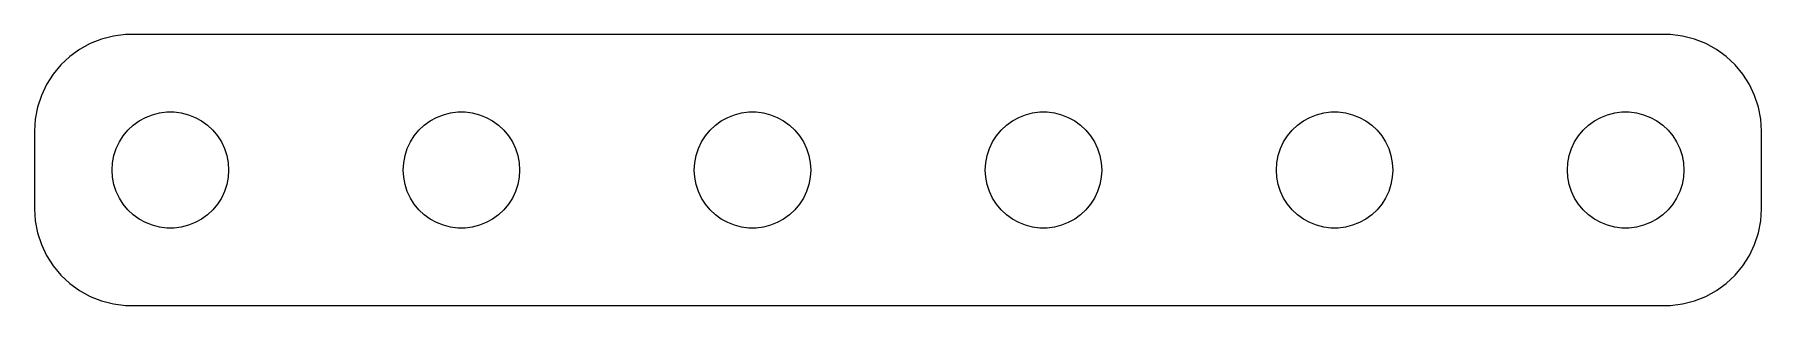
# Model space of a CAD drawing. Header units: metres. Extents: x -44.5 to 44.5, y 17 to 31.
import ezdxf

# ---------------------------------------------------------------- set-up
doc = ezdxf.new("R2010")
doc.units = ezdxf.units.M

msp = doc.modelspace()

# ---------------------------------------------------------------- linework, layer by layer
for p, q in [((-41.6289, 30.5241), (-42.1791, 30.2216)), ((-41.0451, 30.7553), (-41.6289, 30.5241)), ((-40.4369, 30.9114), (-41.0451, 30.7553)), ((-39.8139, 30.9901), (-40.4369, 30.9114)), ((39.8139, 30.9901), (-39.8139, 30.9901)), ((40.4369, 30.9114), (39.8139, 30.9901)), ((41.0451, 30.7553), (40.4369, 30.9114)), ((41.6289, 30.5241), (41.0451, 30.7553)), ((42.1791, 30.2216), (41.6289, 30.5241)), ((-43.1448, 29.4227), (-43.5451, 28.9389)), ((-42.6871, 29.8526), (-43.1448, 29.4227)), ((-42.1791, 30.2216), (-42.6871, 29.8526)), ((42.6871, 29.8526), (42.1791, 30.2216)), ((43.1448, 29.4227), (42.6871, 29.8526)), ((43.5451, 28.9389), (43.1448, 29.4227)), ((-43.5451, 28.9389), (-43.8815, 28.4088)), ((43.8815, 28.4088), (43.5451, 28.9389)), ((-44.1489, 27.8406), (-44.3429, 27.2434)), ((-43.8815, 28.4088), (-44.1489, 27.8406)), ((44.1489, 27.8406), (43.8815, 28.4088)), ((44.3429, 27.2434), (44.1489, 27.8406)), ((-44.3429, 27.2434), (-44.4606, 26.6267)), ((-39.1075, 26.533), (-38.7773, 26.7145)), ((-38.7773, 26.7145), (-38.427, 26.8532)), ((-38.427, 26.8532), (-38.0621, 26.9469)), ((-38.0621, 26.9469), (-37.6884, 26.9941)), ((-37.6884, 26.9941), (-37.3116, 26.9941)), ((-37.3116, 26.9941), (-36.9379, 26.9469)), ((-36.9379, 26.9469), (-36.5729, 26.8532)), ((-36.5729, 26.8532), (-36.2227, 26.7145)), ((-36.2227, 26.7145), (-35.8925, 26.533)), ((-24.1075, 26.533), (-23.7773, 26.7145)), ((-23.7773, 26.7145), (-23.427, 26.8532)), ((-23.427, 26.8532), (-23.0621, 26.9469)), ((-23.0621, 26.9469), (-22.6884, 26.9941)), ((-22.6884, 26.9941), (-22.3116, 26.9941)), ((-22.3116, 26.9941), (-21.9379, 26.9469)), ((-21.9379, 26.9469), (-21.5729, 26.8532)), ((-21.5729, 26.8532), (-21.2227, 26.7145)), ((-21.2227, 26.7145), (-20.8925, 26.533)), ((-9.10747, 26.533), (-8.77733, 26.7145)), ((-8.77733, 26.7145), (-8.42705, 26.8532)), ((-8.42705, 26.8532), (-8.06213, 26.9469)), ((-8.06213, 26.9469), (-7.68837, 26.9941)), ((-7.68837, 26.9941), (-7.31161, 26.9941)), ((-7.31161, 26.9941), (-6.93785, 26.9469)), ((-6.93785, 26.9469), (-6.57294, 26.8532)), ((-6.57294, 26.8532), (-6.22266, 26.7145)), ((-6.22266, 26.7145), (-5.89252, 26.533)), ((5.89252, 26.533), (6.22266, 26.7145)), ((6.22266, 26.7145), (6.57294, 26.8532)), ((6.57294, 26.8532), (6.93785, 26.9469)), ((6.93785, 26.9469), (7.31161, 26.9941)), ((7.31161, 26.9941), (7.68837, 26.9941)), ((7.68837, 26.9941), (8.06213, 26.9469)), ((8.06213, 26.9469), (8.42705, 26.8532)), ((8.42705, 26.8532), (8.77733, 26.7145)), ((8.77733, 26.7145), (9.10747, 26.533)), ((20.8925, 26.533), (21.2227, 26.7145)), ((21.2227, 26.7145), (21.5729, 26.8532)), ((21.5729, 26.8532), (21.9379, 26.9469)), ((21.9379, 26.9469), (22.3116, 26.9941)), ((22.3116, 26.9941), (22.6884, 26.9941)), ((22.6884, 26.9941), (23.0621, 26.9469)), ((23.0621, 26.9469), (23.427, 26.8532)), ((23.427, 26.8532), (23.7773, 26.7145)), ((23.7773, 26.7145), (24.1075, 26.533)), ((35.8925, 26.533), (36.2227, 26.7145)), ((36.2227, 26.7145), (36.5729, 26.8532)), ((36.5729, 26.8532), (36.9379, 26.9469)), ((36.9379, 26.9469), (37.3116, 26.9941)), ((37.3116, 26.9941), (37.6884, 26.9941)), ((37.6884, 26.9941), (38.0621, 26.9469)), ((38.0621, 26.9469), (38.427, 26.8532)), ((38.427, 26.8532), (38.7773, 26.7145)), ((38.7773, 26.7145), (39.1075, 26.533)), ((44.4606, 26.6267), (44.3429, 27.2434)), ((-44.4606, 26.6267), (-44.5, 26)), ((-44.5, 26), (-44.5, 22)), ((-39.927, 25.7634), (-39.6869, 26.0536)), ((-39.6869, 26.0536), (-39.4123, 26.3115)), ((-39.4123, 26.3115), (-39.1075, 26.533)), ((-35.8925, 26.533), (-35.5877, 26.3115)), ((-35.5877, 26.3115), (-35.3131, 26.0536)), ((-35.3131, 26.0536), (-35.0729, 25.7634)), ((-24.927, 25.7634), (-24.6869, 26.0536)), ((-24.6869, 26.0536), (-24.4123, 26.3115)), ((-24.4123, 26.3115), (-24.1075, 26.533)), ((-20.8925, 26.533), (-20.5877, 26.3115)), ((-20.5877, 26.3115), (-20.3131, 26.0536)), ((-20.3131, 26.0536), (-20.0729, 25.7634)), ((-9.92705, 25.7634), (-9.6869, 26.0536)), ((-9.6869, 26.0536), (-9.41226, 26.3115)), ((-9.41226, 26.3115), (-9.10747, 26.533)), ((-5.89252, 26.533), (-5.58772, 26.3115)), ((-5.58772, 26.3115), (-5.31308, 26.0536)), ((-5.31308, 26.0536), (-5.07294, 25.7634)), ((5.07294, 25.7634), (5.31308, 26.0536)), ((5.31308, 26.0536), (5.58772, 26.3115)), ((5.58772, 26.3115), (5.89252, 26.533)), ((9.10747, 26.533), (9.41226, 26.3115)), ((9.41226, 26.3115), (9.6869, 26.0536)), ((9.6869, 26.0536), (9.92705, 25.7634)), ((20.0729, 25.7634), (20.3131, 26.0536)), ((20.3131, 26.0536), (20.5877, 26.3115)), ((20.5877, 26.3115), (20.8925, 26.533)), ((24.1075, 26.533), (24.4123, 26.3115)), ((24.4123, 26.3115), (24.6869, 26.0536)), ((24.6869, 26.0536), (24.927, 25.7634)), ((35.0729, 25.7634), (35.3131, 26.0536)), ((35.3131, 26.0536), (35.5877, 26.3115)), ((35.5877, 26.3115), (35.8925, 26.533)), ((39.1075, 26.533), (39.4123, 26.3115)), ((39.4123, 26.3115), (39.6869, 26.0536)), ((39.6869, 26.0536), (39.927, 25.7634)), ((44.5, 26), (44.4606, 26.6267)), ((44.5, 22), (44.5, 26)), ((-40.4057, 24.7461), (-40.2893, 25.1044)), ((-40.2893, 25.1044), (-40.1289, 25.4453)), ((-40.1289, 25.4453), (-39.927, 25.7634)), ((-35.0729, 25.7634), (-34.8711, 25.4453)), ((-34.8711, 25.4453), (-34.7107, 25.1044)), ((-34.7107, 25.1044), (-34.5942, 24.7461)), ((-25.4057, 24.7461), (-25.2893, 25.1044)), ((-25.2893, 25.1044), (-25.1289, 25.4453)), ((-25.1289, 25.4453), (-24.927, 25.7634)), ((-20.0729, 25.7634), (-19.8711, 25.4453)), ((-19.8711, 25.4453), (-19.7107, 25.1044)), ((-19.7107, 25.1044), (-19.5942, 24.7461)), ((-10.4057, 24.7461), (-10.2893, 25.1044)), ((-10.2893, 25.1044), (-10.1289, 25.4453)), ((-10.1289, 25.4453), (-9.92705, 25.7634)), ((-5.07294, 25.7634), (-4.87108, 25.4453)), ((-4.87108, 25.4453), (-4.71066, 25.1044)), ((-4.71066, 25.1044), (-4.59424, 24.7461)), ((4.59424, 24.7461), (4.71066, 25.1044)), ((4.71066, 25.1044), (4.87108, 25.4453)), ((4.87108, 25.4453), (5.07294, 25.7634)), ((9.92705, 25.7634), (10.1289, 25.4453)), ((10.1289, 25.4453), (10.2893, 25.1044)), ((10.2893, 25.1044), (10.4057, 24.7461)), ((19.5942, 24.7461), (19.7107, 25.1044)), ((19.7107, 25.1044), (19.8711, 25.4453)), ((19.8711, 25.4453), (20.0729, 25.7634)), ((24.927, 25.7634), (25.1289, 25.4453)), ((25.1289, 25.4453), (25.2893, 25.1044)), ((25.2893, 25.1044), (25.4057, 24.7461)), ((34.5942, 24.7461), (34.7107, 25.1044)), ((34.7107, 25.1044), (34.8711, 25.4453)), ((34.8711, 25.4453), (35.0729, 25.7634)), ((39.927, 25.7634), (40.1289, 25.4453)), ((40.1289, 25.4453), (40.2893, 25.1044)), ((40.2893, 25.1044), (40.4057, 24.7461)), ((-40.5, 24), (-40.4763, 24.376)), ((-40.4763, 24.376), (-40.4057, 24.7461)), ((-34.5942, 24.7461), (-34.5237, 24.376)), ((-34.5237, 24.376), (-34.5, 24)), ((-25.5, 24), (-25.4763, 24.376)), ((-25.4763, 24.376), (-25.4057, 24.7461)), ((-19.5942, 24.7461), (-19.5237, 24.376)), ((-19.5237, 24.376), (-19.5, 24)), ((-10.5, 24), (-10.4763, 24.376)), ((-10.4763, 24.376), (-10.4057, 24.7461)), ((-4.59424, 24.7461), (-4.52365, 24.376)), ((-4.52365, 24.376), (-4.5, 24)), ((4.5, 24), (4.52365, 24.376)), ((4.52365, 24.376), (4.59424, 24.7461)), ((10.4057, 24.7461), (10.4763, 24.376)), ((10.4763, 24.376), (10.5, 24)), ((19.5, 24), (19.5237, 24.376)), ((19.5237, 24.376), (19.5942, 24.7461)), ((25.4057, 24.7461), (25.4763, 24.376)), ((25.4763, 24.376), (25.5, 24)), ((34.5, 24), (34.5237, 24.376)), ((34.5237, 24.376), (34.5942, 24.7461)), ((40.4057, 24.7461), (40.4763, 24.376)), ((40.4763, 24.376), (40.5, 24)), ((-40.4763, 23.624), (-40.5, 24)), ((-40.4057, 23.2539), (-40.4763, 23.624)), ((-40.2893, 22.8956), (-40.4057, 23.2539)), ((-34.5942, 23.2539), (-34.7107, 22.8956)), ((-34.5237, 23.624), (-34.5942, 23.2539)), ((-34.5, 24), (-34.5237, 23.624)), ((-25.4763, 23.624), (-25.5, 24)), ((-25.4057, 23.2539), (-25.4763, 23.624)), ((-25.2893, 22.8956), (-25.4057, 23.2539)), ((-19.5942, 23.2539), (-19.7107, 22.8956)), ((-19.5237, 23.624), (-19.5942, 23.2539)), ((-19.5, 24), (-19.5237, 23.624)), ((-10.4763, 23.624), (-10.5, 24)), ((-10.4057, 23.2539), (-10.4763, 23.624)), ((-10.2893, 22.8956), (-10.4057, 23.2539)), ((-4.59424, 23.2539), (-4.71066, 22.8956)), ((-4.52365, 23.624), (-4.59424, 23.2539)), ((-4.5, 24), (-4.52365, 23.624)), ((4.52365, 23.624), (4.5, 24)), ((4.59424, 23.2539), (4.52365, 23.624)), ((4.71066, 22.8956), (4.59424, 23.2539)), ((10.4057, 23.2539), (10.2893, 22.8956)), ((10.4763, 23.624), (10.4057, 23.2539)), ((10.5, 24), (10.4763, 23.624)), ((19.5237, 23.624), (19.5, 24)), ((19.5942, 23.2539), (19.5237, 23.624)), ((19.7107, 22.8956), (19.5942, 23.2539)), ((25.4057, 23.2539), (25.2893, 22.8956)), ((25.4763, 23.624), (25.4057, 23.2539)), ((25.5, 24), (25.4763, 23.624)), ((34.5237, 23.624), (34.5, 24)), ((34.5942, 23.2539), (34.5237, 23.624)), ((34.7107, 22.8956), (34.5942, 23.2539)), ((40.4057, 23.2539), (40.2893, 22.8956)), ((40.4763, 23.624), (40.4057, 23.2539)), ((40.5, 24), (40.4763, 23.624)), ((-40.1289, 22.5547), (-40.2893, 22.8956)), ((-39.927, 22.2366), (-40.1289, 22.5547)), ((-34.8711, 22.5547), (-35.0729, 22.2366)), ((-34.7107, 22.8956), (-34.8711, 22.5547)), ((-25.1289, 22.5547), (-25.2893, 22.8956)), ((-24.927, 22.2366), (-25.1289, 22.5547)), ((-19.8711, 22.5547), (-20.0729, 22.2366)), ((-19.7107, 22.8956), (-19.8711, 22.5547)), ((-10.1289, 22.5547), (-10.2893, 22.8956)), ((-9.92705, 22.2366), (-10.1289, 22.5547)), ((-4.87108, 22.5547), (-5.07294, 22.2366)), ((-4.71066, 22.8956), (-4.87108, 22.5547)), ((4.87108, 22.5547), (4.71066, 22.8956)), ((5.07294, 22.2366), (4.87108, 22.5547)), ((10.1289, 22.5547), (9.92705, 22.2366)), ((10.2893, 22.8956), (10.1289, 22.5547)), ((19.8711, 22.5547), (19.7107, 22.8956)), ((20.0729, 22.2366), (19.8711, 22.5547)), ((25.1289, 22.5547), (24.927, 22.2366)), ((25.2893, 22.8956), (25.1289, 22.5547)), ((34.8711, 22.5547), (34.7107, 22.8956)), ((35.0729, 22.2366), (34.8711, 22.5547)), ((40.1289, 22.5547), (39.927, 22.2366)), ((40.2893, 22.8956), (40.1289, 22.5547)), ((-44.5, 22), (-44.4606, 21.3733)), ((-44.4606, 21.3733), (-44.3429, 20.7566)), ((-39.6869, 21.9464), (-39.927, 22.2366)), ((-39.4123, 21.6885), (-39.6869, 21.9464)), ((-39.1075, 21.467), (-39.4123, 21.6885)), ((-38.7773, 21.2855), (-39.1075, 21.467)), ((-35.8925, 21.467), (-36.2227, 21.2855)), ((-35.5877, 21.6885), (-35.8925, 21.467)), ((-35.3131, 21.9464), (-35.5877, 21.6885)), ((-35.0729, 22.2366), (-35.3131, 21.9464)), ((-24.6869, 21.9464), (-24.927, 22.2366)), ((-24.4123, 21.6885), (-24.6869, 21.9464)), ((-24.1075, 21.467), (-24.4123, 21.6885)), ((-23.7773, 21.2855), (-24.1075, 21.467)), ((-20.8925, 21.467), (-21.2227, 21.2855)), ((-20.5877, 21.6885), (-20.8925, 21.467)), ((-20.3131, 21.9464), (-20.5877, 21.6885)), ((-20.0729, 22.2366), (-20.3131, 21.9464)), ((-9.6869, 21.9464), (-9.92705, 22.2366)), ((-9.41226, 21.6885), (-9.6869, 21.9464)), ((-9.10747, 21.467), (-9.41226, 21.6885)), ((-8.77733, 21.2855), (-9.10747, 21.467)), ((-5.89252, 21.467), (-6.22266, 21.2855)), ((-5.58772, 21.6885), (-5.89252, 21.467)), ((-5.31308, 21.9464), (-5.58772, 21.6885)), ((-5.07294, 22.2366), (-5.31308, 21.9464)), ((5.31308, 21.9464), (5.07294, 22.2366)), ((5.58772, 21.6885), (5.31308, 21.9464)), ((5.89252, 21.467), (5.58772, 21.6885)), ((6.22266, 21.2855), (5.89252, 21.467)), ((9.10747, 21.467), (8.77733, 21.2855)), ((9.41226, 21.6885), (9.10747, 21.467)), ((9.6869, 21.9464), (9.41226, 21.6885)), ((9.92705, 22.2366), (9.6869, 21.9464)), ((20.3131, 21.9464), (20.0729, 22.2366)), ((20.5877, 21.6885), (20.3131, 21.9464)), ((20.8925, 21.467), (20.5877, 21.6885)), ((21.2227, 21.2855), (20.8925, 21.467)), ((24.1075, 21.467), (23.7773, 21.2855)), ((24.4123, 21.6885), (24.1075, 21.467)), ((24.6869, 21.9464), (24.4123, 21.6885)), ((24.927, 22.2366), (24.6869, 21.9464)), ((35.3131, 21.9464), (35.0729, 22.2366)), ((35.5877, 21.6885), (35.3131, 21.9464)), ((35.8925, 21.467), (35.5877, 21.6885)), ((36.2227, 21.2855), (35.8925, 21.467)), ((39.1075, 21.467), (38.7773, 21.2855)), ((39.4123, 21.6885), (39.1075, 21.467)), ((39.6869, 21.9464), (39.4123, 21.6885)), ((39.927, 22.2366), (39.6869, 21.9464)), ((44.3429, 20.7566), (44.4606, 21.3733)), ((44.4606, 21.3733), (44.5, 22)), ((-44.3429, 20.7566), (-44.1489, 20.1594)), ((-38.427, 21.1468), (-38.7773, 21.2855)), ((-38.0621, 21.0531), (-38.427, 21.1468)), ((-37.6884, 21.0059), (-38.0621, 21.0531)), ((-37.3116, 21.0059), (-37.6884, 21.0059)), ((-36.9379, 21.0531), (-37.3116, 21.0059)), ((-36.5729, 21.1468), (-36.9379, 21.0531)), ((-36.2227, 21.2855), (-36.5729, 21.1468)), ((-23.427, 21.1468), (-23.7773, 21.2855)), ((-23.0621, 21.0531), (-23.427, 21.1468)), ((-22.6884, 21.0059), (-23.0621, 21.0531)), ((-22.3116, 21.0059), (-22.6884, 21.0059)), ((-21.9379, 21.0531), (-22.3116, 21.0059)), ((-21.5729, 21.1468), (-21.9379, 21.0531)), ((-21.2227, 21.2855), (-21.5729, 21.1468)), ((-8.42705, 21.1468), (-8.77733, 21.2855)), ((-8.06213, 21.0531), (-8.42705, 21.1468)), ((-7.68837, 21.0059), (-8.06213, 21.0531)), ((-7.31161, 21.0059), (-7.68837, 21.0059)), ((-6.93785, 21.0531), (-7.31161, 21.0059)), ((-6.57294, 21.1468), (-6.93785, 21.0531)), ((-6.22266, 21.2855), (-6.57294, 21.1468)), ((6.57294, 21.1468), (6.22266, 21.2855)), ((6.93785, 21.0531), (6.57294, 21.1468)), ((7.31161, 21.0059), (6.93785, 21.0531)), ((7.68837, 21.0059), (7.31161, 21.0059)), ((8.06213, 21.0531), (7.68837, 21.0059)), ((8.42705, 21.1468), (8.06213, 21.0531)), ((8.77733, 21.2855), (8.42705, 21.1468)), ((21.5729, 21.1468), (21.2227, 21.2855)), ((21.9379, 21.0531), (21.5729, 21.1468)), ((22.3116, 21.0059), (21.9379, 21.0531)), ((22.6884, 21.0059), (22.3116, 21.0059)), ((23.0621, 21.0531), (22.6884, 21.0059)), ((23.427, 21.1468), (23.0621, 21.0531)), ((23.7773, 21.2855), (23.427, 21.1468)), ((36.5729, 21.1468), (36.2227, 21.2855)), ((36.9379, 21.0531), (36.5729, 21.1468)), ((37.3116, 21.0059), (36.9379, 21.0531)), ((37.6884, 21.0059), (37.3116, 21.0059)), ((38.0621, 21.0531), (37.6884, 21.0059)), ((38.427, 21.1468), (38.0621, 21.0531)), ((38.7773, 21.2855), (38.427, 21.1468)), ((44.1489, 20.1594), (44.3429, 20.7566)), ((-44.1489, 20.1594), (-43.8815, 19.5912)), ((-43.8815, 19.5912), (-43.5451, 19.0611)), ((43.5451, 19.0611), (43.8815, 19.5912)), ((43.8815, 19.5912), (44.1489, 20.1594)), ((-43.5451, 19.0611), (-43.1448, 18.5773)), ((43.1448, 18.5773), (43.5451, 19.0611)), ((-43.1448, 18.5773), (-42.6871, 18.1474)), ((-42.6871, 18.1474), (-42.1791, 17.7784)), ((42.1791, 17.7784), (42.6871, 18.1474)), ((42.6871, 18.1474), (43.1448, 18.5773)), ((-42.1791, 17.7784), (-41.6289, 17.4759)), ((-41.6289, 17.4759), (-41.0451, 17.2447)), ((-41.0451, 17.2447), (-40.4369, 17.0886)), ((-40.4369, 17.0886), (-39.8139, 17.0099)), ((-39.8139, 17.0099), (39.8139, 17.0099)), ((39.8139, 17.0099), (40.4369, 17.0886)), ((40.4369, 17.0886), (41.0451, 17.2447)), ((41.0451, 17.2447), (41.6289, 17.4759)), ((41.6289, 17.4759), (42.1791, 17.7784))]:
    msp.add_line(p, q)

doc.saveas('drawing.dxf')
